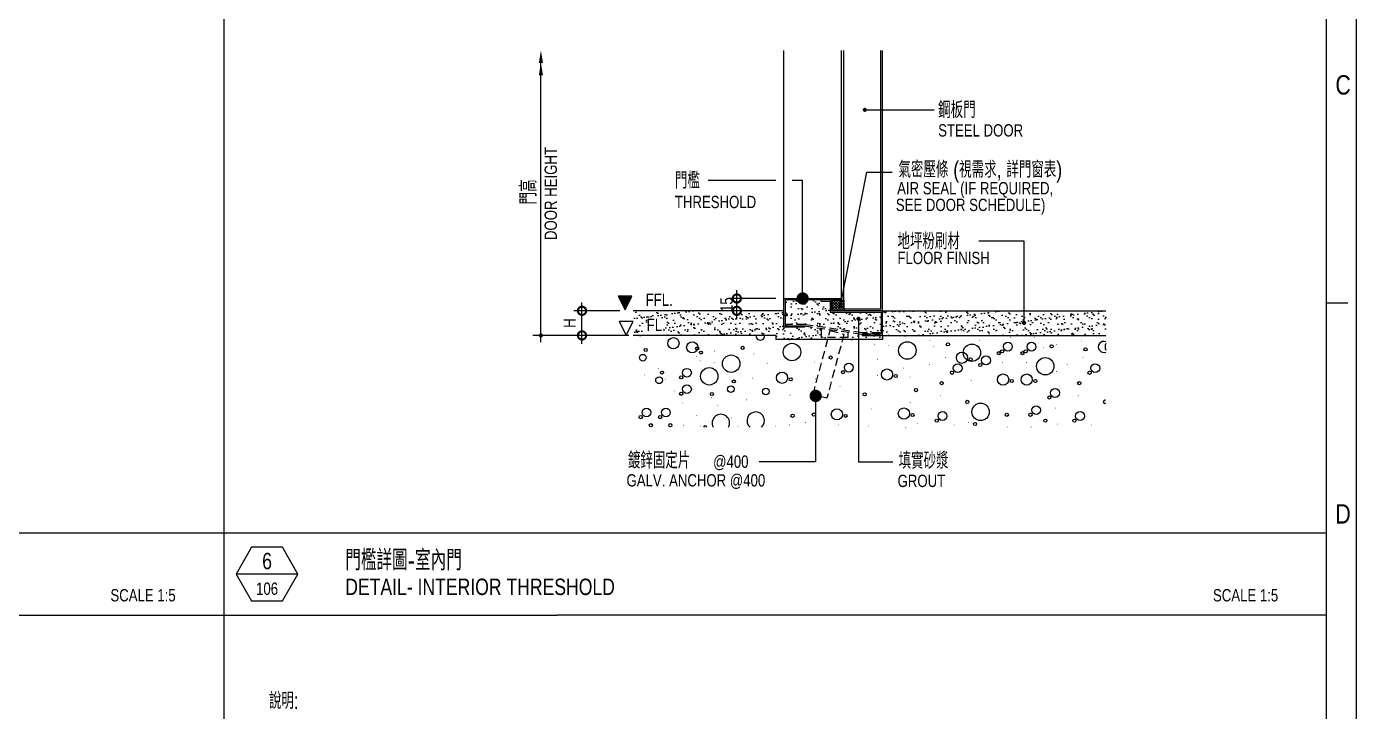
# Model space of a CAD drawing. Extents: x -14231 to 413940, y -171733 to 124993.
# Drawn here: x 494 to 817.6, y 161.7 to 328.4 of the extents above; entities that cross this region are included whole.
import ezdxf
from ezdxf.enums import TextEntityAlignment as Align

# ---------------------------------------------------------------- set-up
doc = ezdxf.new("R2010")
doc.units = 0
doc.header["$LTSCALE"] = 8
doc.linetypes.add('HIDDEN', pattern=[0.375, 0.25, -0.125])
doc.layers.get('0').update_dxf_attribs({"color": 1, "linetype": 'CONTINUOUS'})
doc.layers.get('Defpoints').update_dxf_attribs({"linetype": 'CONTINUOUS'})
for name, color, linetype in [('1', 1, 'CONTINUOUS'), ('2', 2, 'CONTINUOUS'), ('3', 3, 'CONTINUOUS'), ('5', 5, 'CONTINUOUS'), ('BOR', 1, 'CONTINUOUS'), ('DIM', 1, 'CONTINUOUS'), ('NOTE', 2, 'CONTINUOUS'), ('SECTIONS', 3, 'CONTINUOUS'), ('TEXT', 2, 'CONTINUOUS')]:
    doc.layers.add(name, color=color, linetype=linetype)
doc.styles.add('ACADCHN6', font='CTCICHN0.shx', dxfattribs={"bigfont": 'ACADCHN6.shx'})
doc.styles.add('CTCIL_A1_DWG$0$ARIAL', font='Arial')
doc.styles.add('S1', font='AUCAD', dxfattribs={"width": 0.8, "height": 3})
doc.dimstyles.new('CTCI_ARCHI-5', dxfattribs={"dimtxt": 3, "dimasz": 4, "dimexe": 2, "dimexo": 2, "dimgap": 1, "dimtad": 3, "dimlfac": 5, "dimzin": 9, "dimdsep": 46, "dimtxsty": 'S1', "dimblk": 'DOTSMALL', "dimcen": 0, "dimdle": 2, "dimclrd": 1, "dimclre": 1, "dimclrt": 2, "dimadec": 0, "dimazin": 0, "dimtfac": 1, "dimtmove": 0, "dimatfit": 3, "dimldrblk": 'DOTSMALL', "dimfxl": 1, "dimtolj": 1, "dimtzin": 0, "dimarcsym": 0})
doc.dimstyles.new('CTCI_CVLLEADER', dxfattribs={"dimtxt": 3, "dimasz": 3, "dimexe": 2, "dimexo": 2, "dimgap": 1, "dimtad": 0, "dimtih": 1, "dimtoh": 1, "dimdec": 4, "dimlfac": 100, "dimzin": 0, "dimdsep": 46, "dimtxsty": 'S1', "dimblk": 'DTARROWF', "dimcen": 2, "dimclrd": 1, "dimclre": 1, "dimclrt": 2, "dimadec": 0, "dimazin": 0, "dimtfac": 1, "dimtdec": 4, "dimtofl": 0, "dimtmove": 0, "dimatfit": 3, "dimldrblk": 'DTARROWF', "dimfxl": 1, "dimtolj": 1, "dimtzin": 0, "dimarcsym": 0})
pattern_1 = [(37.5, (160.0531, -220.3845), (-0.0800016, 2.447066), [0, -1.9304, 0, -2.159, 0, -2.06375]), (7.5, (160.053, -220.3845), (2.247616, 3.584126), [0, -1.0414, 0, -1.7399, 0, -0.66675]), (327.5, (158.491, -220.3845), (3.954962, 0.007186), [0, -0.635, 0, -2.286, 0, -2.9845]), (317.5, (158.491, -220.3845), (3.817782, 1.114647), [0, -0.3175, 0, -1.4986, 0, -1.7145])]

# ---------------------------------------------------------------- blocks, each defined once
blk = doc.blocks.new('DTARROWF')
at = {"color": 0, "const_width": 0.5}
blk.add_lwpolyline([(-0.25, 0, 1), (0.25, 0, 1)], format="xyb", close=True, dxfattribs=at)
blk = doc.blocks.new('_DotSmall')
at = {"color": 0, "linetype": 'ByBlock', "const_width": 0.5}
blk.add_lwpolyline([(-0.0625, 0, 1), (0.0625, 0, 1)], format="xyb", close=True, dxfattribs=at)
blk = doc.blocks.new('*D18')
at = {"layer": '1', "color": 1, "lineweight": -2, "transparency": 16777216}
for p, q in [((676.31, 262.26), (664.84, 262.26)), ((666.84, 257.26), (666.84, 264.26)), ((676.31, 259.26), (664.84, 259.26))]:
    blk.add_line(p, q, dxfattribs=at)
at = {"layer": 'Defpoints', "color": 0, "transparency": 16777216}
for p in [(666.84, 262.26), (678.31, 262.26), (678.31, 259.26)]:
    blk.add_point(p, dxfattribs=at)
at = {"layer": '1', "color": 1, "lineweight": -2, "transparency": 16777216, "xscale": 4, "yscale": 4, "zscale": 4}
for p, rotation in [((666.84, 262.26), 90), ((666.84, 259.26), 270)]:
    blk.add_blockref('_DotSmall', p, dxfattribs=dict(at, rotation=rotation))
at = {"layer": '1', "color": 2, "transparency": 16777216, "insert": (664.34, 260.76), "char_height": 3, "attachment_point": 5, "rotation": 90, "style": 'S1'}
blk.add_mtext('\\A1;15', dxfattribs=at)
blk = doc.blocks.new('CTCIL_A1_DWG')
at = {"linetype": 'Continuous', "lineweight": 25}
for p, q in [((840, 1), (840, 593)), ((832.65, 1), (832.65, 585.5)), ((837.87, 277.96), (832.65, 277.96))]:
    blk.add_line(p, q, dxfattribs=at)
at = {"linetype": 'Continuous', "lineweight": 0, "style": 'CTCIL_A1_DWG$0$ARIAL', "width": 0.786}
for s, p in [('C', (834.82, 329.42)), ('D', (834.82, 223.55))]:
    blk.add_text(s, height=4.78, dxfattribs=at).set_placement(p)

msp = doc.modelspace()

# ---------------------------------------------------------------- hatches: boundary and pattern name
at = {"layer": '1'}
h = msp.add_hatch(dxfattribs=at)
h.set_pattern_fill('ANSI37', color=256, scale=0.15, style=0)
h.set_pattern_definition([(315, (396.9765, 720.90945), (-0.3367596, -0.3367596), []), (225, (396.9765, 720.90945), (-0.3367596, 0.3367596), [])])
h.paths.add_polyline_path([(692.9063, 259.316), (689.9507, 259.316), (689.9507, 261.876), (692.9063, 261.876)])
at = {"layer": '2'}
h = msp.add_hatch(dxfattribs=at)
h.set_pattern_fill('AR-SAND', color=256, scale=0.05, style=0)
h.set_pattern_definition(pattern_1)
h.paths.add_polyline_path([(666.836, 259.0094, -0.41421356), (666.586, 259.2594), (664.836, 259.2594), (641.5888, 259.2594), (641.5888, 253.2594), (666.586, 253.2594, -0.41421356), (666.836, 253.5094)])
h.paths.add_polyline_path([(687.4169, 254.9922), (683.3063, 255.5794), (683.3063, 255.2594), (678.3063, 255.2594), (678.3063, 259.2594), (667.086, 259.2594, -0.41421356), (666.836, 259.0094), (666.836, 253.5094, -0.41421356), (667.086, 253.2594), (670.3048, 253.2594), (676.3063, 253.2594), (676.3063, 252.2594), (688.971, 252.2594), (689.105, 252.7594), (687.4169, 252.7594)])
h.paths.add_polyline_path([(702.3063, 253.2594), (697.3063, 253.2594), (697.3063, 253.5794), (693.888, 254.0678), (693.888, 252.7594), (692.7009, 252.7594), (692.5669, 252.2594), (702.3063, 252.2594)])
h.paths.add_polyline_path([(666.086, 253.5352), (666.086, 258.9836), (661.586, 258.9836), (661.586, 253.5352)], flags=24)
h = msp.add_hatch(dxfattribs=at)
h.set_pattern_fill('AR-SAND', color=256, scale=0.05, style=0)
h.set_pattern_definition([(37.5, (375.939, -25.1464), (-0.080002, 2.447066), [0, -1.9304, 0, -2.159, 0, -2.06375]), (7.5, (375.939, -25.1464), (2.247616, 3.584126), [0, -1.0414, 0, -1.7399, 0, -0.66675]), (327.5, (374.377, -25.1464), (3.954962, 0.007186), [0, -0.635, 0, -2.286, 0, -2.9845]), (317.5, (374.377, -25.1464), (3.817782, 1.114647), [0, -0.3175, 0, -1.4986, 0, -1.7145])])
h.paths.add_polyline_path([(701.9863, 258.9394), (689.564, 258.9394), (689.564, 261.6194), (687.3063, 261.6194), (687.3063, 261.9394), (678.6263, 261.9394), (678.6263, 255.5794), (678.9463, 255.5794), (678.9463, 255.8994), (683.3291, 255.8994), (697.3291, 253.8994), (701.6663, 253.8994), (701.6663, 253.5794), (701.9863, 253.5794)])
h = msp.add_hatch(dxfattribs=at)
h.set_pattern_fill('AR-SAND', color=256, scale=0.05, style=0)
h.set_pattern_definition(pattern_1)
h.paths.add_polyline_path([(720.6844, 259.0094, -0.41421356), (720.4344, 259.2594), (706.3063, 259.2594), (702.3063, 259.2594), (702.3063, 253.2594), (720.4344, 253.2594, -0.41421356), (720.6844, 253.5094)])
h.paths.add_polyline_path([(719.9344, 253.5352), (719.9344, 258.9836), (715.4344, 258.9836), (715.4344, 253.5352)], flags=24)
edge = h.paths.add_edge_path()
edge.add_line((756.6407, 253.2594), (756.6407, 259.2594))
edge.add_line((756.6407, 259.2594), (720.9344, 259.2594))
edge.add_arc((720.6844, 259.2594), 0.25, -90, 0, ccw=False)
edge.add_line((720.6844, 259.0094), (720.6844, 253.5094))
edge.add_arc((720.6844, 253.2594), 0.25, 0, 90, ccw=False)
edge.add_line((720.9344, 253.2594), (756.6407, 253.2594))

# ---------------------------------------------------------------- linework, layer by layer
at = {"color": 1}
for p, q in [((692.3063, 261.876), (692.3063, 322.6035)), ((702.3063, 259.2594), (702.3063, 322.6035))]:
    msp.add_line(p, q, dxfattribs=at)
at = {"color": 2}
msp.add_lwpolyline([(692.3063, 261.9394), (678.6263, 261.9394), (678.6263, 255.5794), (683.3063, 255.5794), (683.3063, 255.2594), (678.3063, 255.2594), (678.3063, 262.2594), (692.3063, 262.2594)], close=True, dxfattribs=at)
msp.add_lwpolyline([(687.3063, 261.9394), (687.3063, 261.6194), (689.564, 261.6194), (689.564, 258.9394), (701.9863, 258.9394), (701.9863, 253.5794), (697.3063, 253.5794), (697.3063, 253.2594), (702.3063, 253.2594), (702.3063, 259.2594), (689.884, 259.2594), (689.884, 261.9394)], dxfattribs=at)
at = {"color": 1}
msp.add_lwpolyline([(692.9063, 259.316), (689.9507, 259.316), (689.9507, 261.876), (692.9063, 261.876)], close=True, dxfattribs=at)
at = {"color": 1, "linetype": 'HIDDEN'}
msp.add_lwpolyline([(688.7372, 237.9669), (685.3822, 238.8659), (689.5615, 254.4629), (692.9165, 253.5639)], close=True, dxfattribs=at)
at = {"layer": '1'}
for p, q in [((619.1507, 251.6264), (619.1507, 320.6035)), ((676.3063, 291.0108), (659.9021, 291.0108)), ((638.3802, 259.2594), (627.1507, 259.2594))]:
    msp.add_line(p, q, dxfattribs=at)
at = {"layer": '1', "color": 1}
msp.add_line((629.1507, 251.2594), (629.1507, 261.2594), dxfattribs=at)
at = {"layer": '1', "const_width": 0.1}
for points in [[(707.7609, 252.9217, 1), (707.8609, 252.9217, 1)], [(733.4161, 252.8494, 1), (733.5161, 252.8494, 1)], [(739.1571, 252.8494, 1), (739.2571, 252.8494, 1)], [(661.3537, 249.4916, 1), (661.4537, 249.4916, 1)], [(700.2815, 251.0885, 1), (700.3815, 251.0885, 1)], [(703.7463, 250.872, 1), (703.8463, 250.872, 1)], [(713.817, 252.0465, 1), (713.917, 252.0465, 1)], [(714.6392, 250.6024, 1), (714.7392, 250.6024, 1)], [(725.8055, 252.0068, 1), (725.9055, 252.0068, 1)], [(741.4698, 250.2975, 1), (741.5698, 250.2975, 1)], [(744.5955, 251.1177, 1), (744.6955, 251.1177, 1)], [(750.7297, 251.8998, 1), (750.8297, 251.8998, 1)], [(656.9571, 248.0831, 1), (657.0571, 248.0831, 1)], [(657.8588, 247.0831, 1), (657.9588, 247.0831, 1)], [(661.2207, 246.6068, 1), (661.3207, 246.6068, 1)], [(670.924, 248.7608, 1), (671.024, 248.7608, 1)], [(674.1805, 246.4075, 1), (674.2805, 246.4075, 1)], [(685.6685, 246.8225, 1), (685.7685, 246.8225, 1)], [(701.0437, 247.4719, 1), (701.1437, 247.4719, 1)], [(713.6967, 246.177, 1), (713.7967, 246.177, 1)], [(717.5789, 247.8642, 1), (717.6789, 247.8642, 1)], [(731.5091, 246.6832, 1), (731.6091, 246.6832, 1)], [(737.25, 246.6832, 1), (737.35, 246.6832, 1)], [(747.1851, 246.177, 1), (747.2851, 246.177, 1)], [(751.0673, 247.8642, 1), (751.1673, 247.8642, 1)], [(644.3459, 243.6253, 1), (644.4459, 243.6253, 1)], [(647.7006, 245.231, 1), (647.8006, 245.231, 1)], [(670.5917, 242.8866, 1), (670.6917, 242.8866, 1)], [(685.9375, 242.6767, 1), (686.0375, 242.6767, 1)], [(700.9882, 243.5124, 1), (701.0882, 243.5124, 1)], [(707.3238, 245.3073, 1), (707.4238, 245.3073, 1)], [(708.9705, 243.1401, 1), (709.0705, 243.1401, 1)], [(744.5955, 244.4414, 1), (744.6955, 244.4414, 1)], [(649.3459, 242.6253, 1), (649.4459, 242.6253, 1)], [(651.6593, 239.7303, 1), (651.7593, 239.7303, 1)], [(691.9226, 240.778, 1), (692.0226, 240.778, 1)], [(723.8241, 242.2965, 1), (723.9241, 242.2965, 1)], [(653.5307, 236.8327, 1), (653.6307, 236.8327, 1)], [(660.6394, 238.1385, 1), (660.7394, 238.1385, 1)], [(662.0271, 236.2665, 1), (662.1271, 236.2665, 1)], [(669.1358, 237.5723, 1), (669.2358, 237.5723, 1)], [(679.7696, 238.7534, 1), (679.8696, 238.7534, 1)], [(708.9705, 236.8974, 1), (709.0705, 236.8974, 1)], [(716.3973, 238.5846, 1), (716.4973, 238.5846, 1)], [(749.8857, 238.5846, 1), (749.9857, 238.5846, 1)], [(656.9259, 233.7518, 1), (657.0259, 233.7518, 1)], [(665.4224, 233.1856, 1), (665.5224, 233.1856, 1)], [(696.5041, 233.6687, 1), (696.6041, 233.6687, 1)], [(699.5182, 235.379, 1), (699.6182, 235.379, 1)], [(744.379, 235.5665, 1), (744.479, 235.5665, 1)], [(653.7772, 231.3274, 1), (653.8772, 231.3274, 1)], [(657.8977, 231.1946, 1), (657.9977, 231.1946, 1)], [(667.0693, 231.1281, 1), (667.1693, 231.1281, 1)], [(676.1743, 231.1946, 1), (676.2743, 231.1946, 1)], [(679.605, 231.4538, 1), (679.705, 231.4538, 1)], [(683.503, 232.1032, 1), (683.603, 232.1032, 1)], [(691.5154, 231.4538, 1), (691.6154, 231.4538, 1)], [(698.8782, 231.2373, 1), (698.9782, 231.2373, 1)], [(707.9113, 230.8562, 1), (708.0113, 230.8562, 1)], [(710.7886, 231.8867, 1), (710.8886, 231.8867, 1)], [(719.6673, 231.4538, 1), (719.7673, 231.4538, 1)], [(723.169, 232.0832, 1), (723.269, 232.0832, 1)], [(732.6906, 230.9923, 1), (732.7906, 230.9923, 1)], [(738.4316, 230.9923, 1), (738.5316, 230.9923, 1)], [(744.8121, 231.6703, 1), (744.9121, 231.6703, 1)], [(753.1557, 231.4538, 1), (753.2557, 231.4538, 1)]]:
    msp.add_lwpolyline(points, format="xyb", close=True, dxfattribs=at)
at = {"layer": '1', "color": 1}
for centre, radius in [((651.4043, 251.3737), 1.364), ((644.6794, 249.7249), 0.372), ((655.9769, 250.3737), 1.364), ((657.183, 250.1035), 0.372), ((658.0848, 249.1035), 0.372), ((668.2595, 250.2355), 0.3853), ((680.2654, 249.2195), 2.1233), ((708.3314, 249.6015), 2.1233), ((718.2112, 251.0904), 0.3853), ((724.0552, 249.05), 2.1233), ((730.6223, 248.9437), 0.3853), ((731.4266, 249.4003), 0.3853), ((732.8137, 250.5173), 1.0789), ((736.3632, 248.9437), 0.3853), ((737.1675, 249.4003), 0.3853), ((738.5546, 250.5173), 1.0789), ((743.4525, 250.6309), 0.3853), ((751.6996, 249.871), 0.3853), ((665.4698, 246.379), 2.1233), ((689.6855, 247.8847), 0.3853), ((694.0843, 245.4356), 1.0789), ((720.5916, 245.2937), 1.0789), ((721.6341, 247.8178), 1.364), ((723.742, 247.446), 0.372), ((726.0998, 246.0775), 0.3853), ((727.4869, 247.1944), 1.0789), ((741.9143, 245.7621), 2.1233), ((754.0799, 245.2937), 1.0789), ((648.6382, 244.2243), 0.372), ((653.3001, 243.0531), 0.3853), ((654.6872, 244.17), 1.0789), ((660.1246, 243.3184), 2.1233), ((677.8442, 242.9619), 1.364), ((679.9522, 242.5901), 0.372), ((692.6971, 244.3187), 0.3853), ((703.3921, 243.7553), 1.364), ((705.5, 243.3835), 0.372), ((719.2044, 244.1767), 0.3853), ((731.6536, 242.5299), 1.364), ((737.3945, 242.5299), 1.364), ((752.6928, 244.1767), 0.3853), ((654.6872, 240.1826), 1.0789), ((666.1146, 242.0662), 0.372), ((710.4468, 239.9549), 0.3853), ((716.6921, 241.6421), 0.3853), ((733.7615, 242.1581), 0.372), ((739.5025, 242.1581), 0.372), ((744.2886, 239.2646), 1.0789), ((750.1805, 241.6421), 0.3853), ((653.3001, 239.0656), 0.3853), ((660.7695, 239.0057), 0.372), ((697.9562, 238.9426), 0.3853), ((722.9373, 237.0867), 0.3853), ((726.1658, 234.6566), 2.1233), ((742.9015, 238.1477), 0.3853), ((643.4562, 233.3867), 0.3853), ((644.8433, 234.5036), 1.0789), ((648.1868, 233.3867), 0.3853), ((649.5739, 234.5036), 1.0789), ((680.4019, 233.7123), 0.3853), ((685.6013, 234), 0.3853), ((691.1935, 234.0528), 1.364), ((693.3015, 233.6809), 0.372), ((707.5075, 234.2554), 1.364), ((709.6154, 233.8835), 0.372), ((716.8976, 233.6482), 1.0789), ((732.5628, 233.9546), 0.3853), ((738.3038, 233.9546), 0.3853), ((739.6909, 235.0715), 1.0789), ((750.386, 233.6482), 1.0789), ((645.9072, 231.4103), 0.3853), ((650.6378, 231.4103), 0.3853), ((715.5105, 232.5313), 0.3853), ((724.8141, 231.7218), 0.3853), ((741.9333, 232.5313), 0.3853), ((748.9989, 232.5313), 0.3853)]:
    msp.add_circle(centre, radius, dxfattribs=at)
at = {"layer": '1', "linetype": 'Continuous'}
for centre in [(643.9507, 247.8505), (647.9095, 242.3499), (665.3859, 240.1919), (673.8824, 239.6257)]:
    msp.add_circle(centre, 0.8137, dxfattribs=at)
at = {"layer": '1', "color": 1}
for centre, radius, start, end in [((672.5705, 253.2239), 1.0789, 179.537833, 0.462167), ((756.1798, 250.4597), 1.364, 70.250775, 289.749225), ((758.6009, 250.4725), 2.1233, 157.402391, 202.597609), ((756.4257, 237.0867), 0.3853, 56.090951, 303.909049), ((662.9599, 231.9444), 2.1233, 331.36205, 208.63795), ((671.4563, 232.5141), 2.1233, 311.622002, 228.377998), ((659.1343, 230.8441), 0.3853, 12.398692, 167.601308)]:
    msp.add_arc(centre, radius, start, end, dxfattribs=at)
at = {"layer": '2'}
for p, q in [((692.9063, 259.6594), (692.9063, 322.6035)), ((701.9063, 259.6594), (701.9063, 322.6035)), ((701.9063, 259.6594), (692.9063, 259.6594))]:
    msp.add_line(p, q, dxfattribs=at)
at = {"layer": '2', "linetype": 'HIDDEN'}
msp.add_lwpolyline([(678.9463, 255.5794), (678.9463, 255.8994), (678.9463, 255.5794), (683.3063, 255.5794), (697.3063, 253.5794), (701.6663, 253.5794), (701.6663, 253.8994), (697.3291, 253.8994), (683.3291, 255.8994), (678.9463, 255.8994)], dxfattribs=at)
at = {"layer": '3'}
for p, q in [((542.0281, 54.0399), (542.0281, 564.4977)), ((-2.7034, 205.1898), (623.1354, 205.1898)), ((-2.7034, 185.1898), (623.1354, 185.1898))]:
    msp.add_line(p, q, dxfattribs=at)
msp.add_lwpolyline([(810.3973, 185.1898), (810.3973, 185.1898), (623.1354, 185.1898)], dxfattribs=at)
at = {"layer": '5', "color": 3}
msp.add_line((623.1354, 205.1898), (810.3973, 205.1898), dxfattribs=at)
at = {"layer": 'DIM', "color": 1, "linetype": 'Continuous'}
for p, q in [((678.3063, 262.2594), (678.3063, 322.6035)), ((640.5908, 253.2594), (617.1507, 253.2594))]:
    msp.add_line(p, q, dxfattribs=at)
at = {"layer": 'DIM', "color": 2, "linetype": 'Continuous'}
for p, q in [((678.3063, 259.2594), (641.5888, 259.2594)), ((702.3063, 259.2594), (756.6407, 259.2594))]:
    msp.add_line(p, q, dxfattribs=at)
at = {"layer": 'DIM', "color": 3, "linetype": 'Continuous'}
for p, q in [((676.3063, 253.2594), (641.5888, 253.2594)), ((676.3063, 253.2594), (676.3063, 252.2594)), ((702.3063, 253.2594), (756.6407, 253.2594)), ((702.3063, 253.2594), (702.3063, 252.2594)), ((702.3063, 252.2594), (676.3063, 252.2594))]:
    msp.add_line(p, q, dxfattribs=at)
at = {"layer": 'DIM', "color": 2, "const_width": 0.5}
msp.add_lwpolyline([(618.9007, 253.2594, 1), (619.4007, 253.2594, 1)], format="xyb", close=True, dxfattribs=at)
at = {"layer": 'DIM', "color": 2, "linetype": 'HIDDEN'}
msp.add_lwpolyline([(693.888, 254.0678), (693.888, 252.7594), (687.4169, 252.7594), (687.4169, 254.9922)], dxfattribs=at)
at = {"layer": 'DIM', "color": 1}
for points in [[(618.6507, 319.6035), (619.6507, 319.6035), (619.1507, 322.6035)], [(618.6507, 316.6035), (619.6507, 316.6035), (619.1507, 319.6035)]]:
    msp.add_solid(points, dxfattribs=at)
at = {"layer": 'NOTE'}
msp.add_solid([(641.3134, 262.7961), (637.9801, 262.7961), (639.6467, 259.4627)], dxfattribs=at)
at = {"layer": 'SECTIONS', "color": 2}
for points in [[(641.3134, 262.7961), (637.9801, 262.7961), (639.6467, 259.4627)], [(641.5719, 256.6944), (638.2386, 256.6944), (639.9053, 253.3611)]]:
    msp.add_lwpolyline(points, close=True, dxfattribs=at)
at = {"layer": 'TEXT', "color": 3}
msp.add_line((560.0044, 195.1898), (544.9933, 195.1898), dxfattribs=at)
msp.add_lwpolyline([(548.7461, 201.6898), (544.9933, 195.1898), (548.7461, 188.6898), (556.2517, 188.6898), (560.0044, 195.1898), (556.2517, 201.6898)], close=True, dxfattribs=at)

# ---------------------------------------------------------------- block references
at = {"layer": '1', "color": 1, "xscale": 4, "yscale": 4, "zscale": 4}
for p, rotation in [((629.1507, 259.2594), 90), ((629.1507, 253.2594), 270)]:
    msp.add_blockref('_DotSmall', p, dxfattribs=dict(at, rotation=rotation))
at = {"layer": 'BOR', "linetype": 'Continuous', "xscale": 0.9864072873835638, "yscale": 0.9864072873835638, "zscale": 0.9864072873835638}
msp.add_blockref('CTCIL_A1_DWG', (-10.9373, -13.0428), dxfattribs=at)

# ---------------------------------------------------------------- texts
at = {"layer": 'DIM', "color": 2, "linetype": 'Continuous', "style": 'S1', "width": 0.8}
msp.add_text('H', height=3, rotation=90, dxfattribs=at).set_placement((627.6507, 256.2594), align=Align.CENTER)
at = {"layer": 'TEXT', "width": 0.8}
for s, height, style, p in [('鋼板門', 4, 'ACADCHN6', (715.8426, 308.184)), ('STEEL DOOR', 3, 'S1', (715.8426, 303.184)), ('門檻', 4, 'ACADCHN6', (651.7525, 291.0108)), ('THRESHOLD', 3, 'S1', (651.7525, 285.7494)), ('地坪粉刷材', 4, 'ACADCHN6', (705.9363, 276.2015)), ('FLOOR FINISH', 3, 'S1', (705.9363, 272.1273)), ('說明:', 4, 'ACADCHN6', (552.9378, 164.3453))]:
    msp.add_text(s, height=height, dxfattribs=dict(at, style=style)).set_placement(p, align=Align.MIDDLE_LEFT)
for s, height, style, p in [('DOOR HEIGHT', 3, 'S1', (623.0467, 287.8063)), ('門高', 4, 'ACADCHN6', (618.1175, 288.2215))]:
    msp.add_text(s, height=height, rotation=90, dxfattribs=dict(at, style=style)).set_placement(p, align=Align.CENTER)
for s, height, style, p in [('氣密壓條 (視需求, 詳門窗表)', 4, 'ACADCHN6', (706.169, 291.662)), ('AIR SEAL (IF REQUIRED,', 3, 'S1', (705.859, 287.6032)), ('SEE DOOR SCHEDULE)', 3, 'S1', (705.549, 283.5444)), ('FFL.', 3, 'S1', (644.6467, 260.4627)), ('FL.', 3, 'S1', (644.9053, 254.3611)), ('鍍鋅固定片', 4, 'ACADCHN6', (640.3066, 220.8572)), ('@400', 3, 'S1', (661.0712, 221.0496)), ('填實砂漿', 4, 'ACADCHN6', (706.2156, 220.8059)), ('GALV. ANCHOR @400', 3, 'S1', (639.9943, 216.4937)), ('GROUT', 3, 'S1', (705.97, 216.3595)), ('SCALE 1:5', 3, 'S1', (514.3675, 188.5181)), ('SCALE 1:5', 3, 'S1', (782.7367, 188.5181))]:
    msp.add_text(s, height=height, dxfattribs=dict(at, style=style)).set_placement(p)
at = {"layer": 'TEXT', "color": 3, "width": 0.8}
for s, height, style, p in [('門檻詳圖-室內門', 5, 'ACADCHN6', (571.5318, 196.0701)), ('DETAIL- INTERIOR THRESHOLD', 4, 'S1', (571.5318, 190.0701))]:
    msp.add_text(s, height=height, dxfattribs=dict(at, style=style)).set_placement(p)
at = {"layer": 'TEXT', "color": 3, "style": 'S1', "width": 0.8}
for s, height, p in [('6', 4, (552.4989, 196.3476)), ('106', 3, (552.4989, 190.1139))]:
    msp.add_text(s, height=height, dxfattribs=at).set_placement(p, align=Align.CENTER)

# ---------------------------------------------------------------- dimensions: what is measured, and where the dimension line sits
at = {"layer": '1'}
dim = msp.add_linear_dim(base=(666.836, 262.2594), p1=(678.3063, 259.2594), p2=(678.3063, 262.2594), angle=90, dimstyle='CTCI_ARCHI-5', dxfattribs=at)
dim.commit()
dim.dimension.update_dxf_attribs({"geometry": '*D18', "text_midpoint": (666.836, 260.7594), "dimtype": 160})

# ---------------------------------------------------------------- leaders
at = {"layer": 'DIM', "color": 1, "linetype": 'Continuous'}
msp.add_leader([(697.9889, 308.184), (714.8426, 308.184)], dimstyle='CTCI_CVLLEADER', override={"dimasz": 1, "dimldrblk": 'Dot'}, dxfattribs=at)
at = {"layer": 'DIM', "color": 1}
for points in [[(692.0391, 260.5155), (698.4977, 293.0108), (704.6661, 293.0108)], [(736.768, 256.3025), (736.768, 276.2015), (725.7599, 276.2015)], [(696.4443, 257.3223), (696.4443, 222.481), (704.8428, 222.481)]]:
    msp.add_leader(points, dimstyle='CTCI_CVLLEADER', override={"dimasz": 1, "dimldrblk": 'Dot'}, dxfattribs=at)
for points in [[(682.8607, 262.2594), (682.8555, 291.0108), (680.3063, 291.0108)], [(686.0263, 238.5407), (686.0263, 222.481), (672.2834, 222.481)]]:
    msp.add_leader(points, dimstyle='CTCI_CVLLEADER', dxfattribs=at)

doc.saveas('drawing.dxf')
